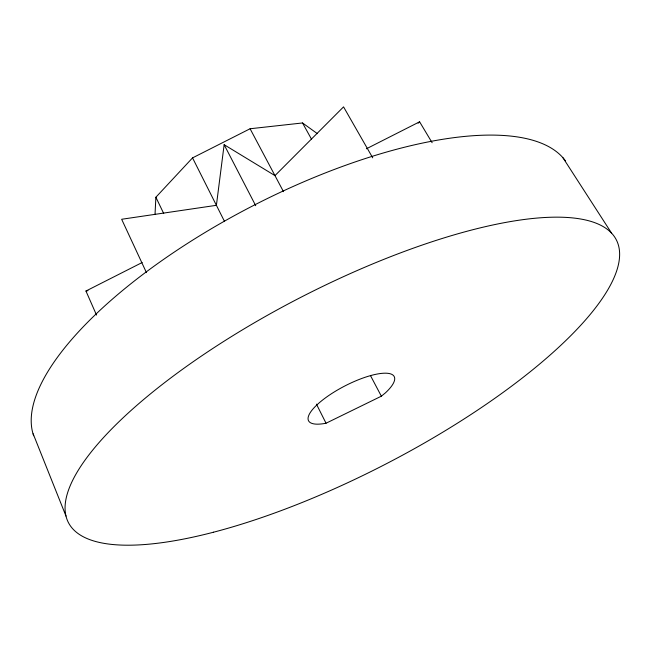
<?xml version="1.0" encoding="UTF-8"?>
<svg xmlns="http://www.w3.org/2000/svg" width="652" height="652" viewBox="0 0 652 652"><rect width="100%" height="100%" fill="white"/><g stroke="black" fill="none" stroke-linecap="round" stroke-linejoin="round"><path stroke-width="0.98" d="M155.029 214.353L155.877 197.238L192.544 157.882L250.091 128.754L302.536 122.959L317.377 133.652M372.708 157.833L343.555 106.871L274.973 175.616L224.141 144.687L216.399 205.315L121.655 219.268L146.447 272.626M418.128 123.195L419.603 121.802L432.121 142.723M381.347 396.196L385.259 393.001A48.191 14.287 -27.3 0 0 377.834 373.922A48.191 14.287 -27.3 0 0 316.652 405.153A48.191 14.287 -27.3 0 0 326.041 423.229L381.347 396.196L370.466 375.552M96.52 315.063L85.95 291.028L142.177 262.512M366.424 148.778L419.603 121.802M85.95 291.028L87.955 290.67M562.904 157.686L611.609 233.196M302.536 122.959L311.403 139.006M250.091 128.754L283.498 191.68M224.141 144.687L255.714 205.698M316.44 404.142L326.041 423.229M192.544 157.882L224.573 221.566M155.877 197.238L163.693 213.465M65.999 516.082L32.747 432.814A299.749 109.446 -27.3 0 1 255.356 204.541A299.749 109.446 -27.3 0 1 565.471 160.905M33.643 435.748A299.749 109.446 -27.3 0 1 33.024 433.808M213.579 532.195A308.274 93.554 -27.3 0 0 619.4 250.238A308.274 93.554 -27.3 0 0 194.068 361.11A308.274 93.554 -27.3 0 0 213.579 532.195"/></g></svg>
